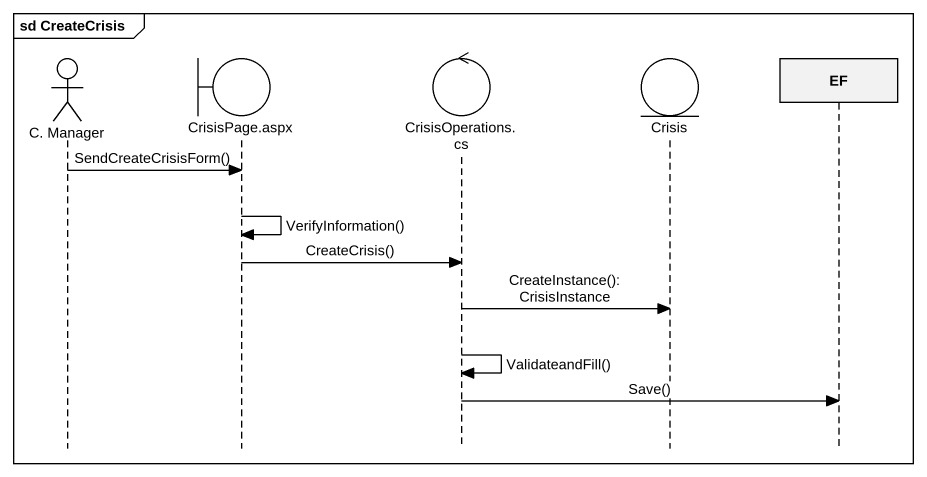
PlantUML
@startuml
mainframe sd CreateCrisis
hide footbox
actor "C. Manager" as C_Manager
boundary "CrisisPage.aspx" as CrisisPage_aspx
control "CrisisOperations.cs" as CrisisOperations_cs
entity Crisis
participant EF

C_Manager -> CrisisPage_aspx : SendCreateCrisisForm()
CrisisPage_aspx -> CrisisPage_aspx : VerifyInformation()
CrisisPage_aspx -> CrisisOperations_cs : CreateCrisis()
CrisisOperations_cs -> Crisis : CreateInstance(): CrisisInstance
CrisisOperations_cs -> CrisisOperations_cs : ValidateandFill()
CrisisOperations_cs -> EF : Save()
@enduml
